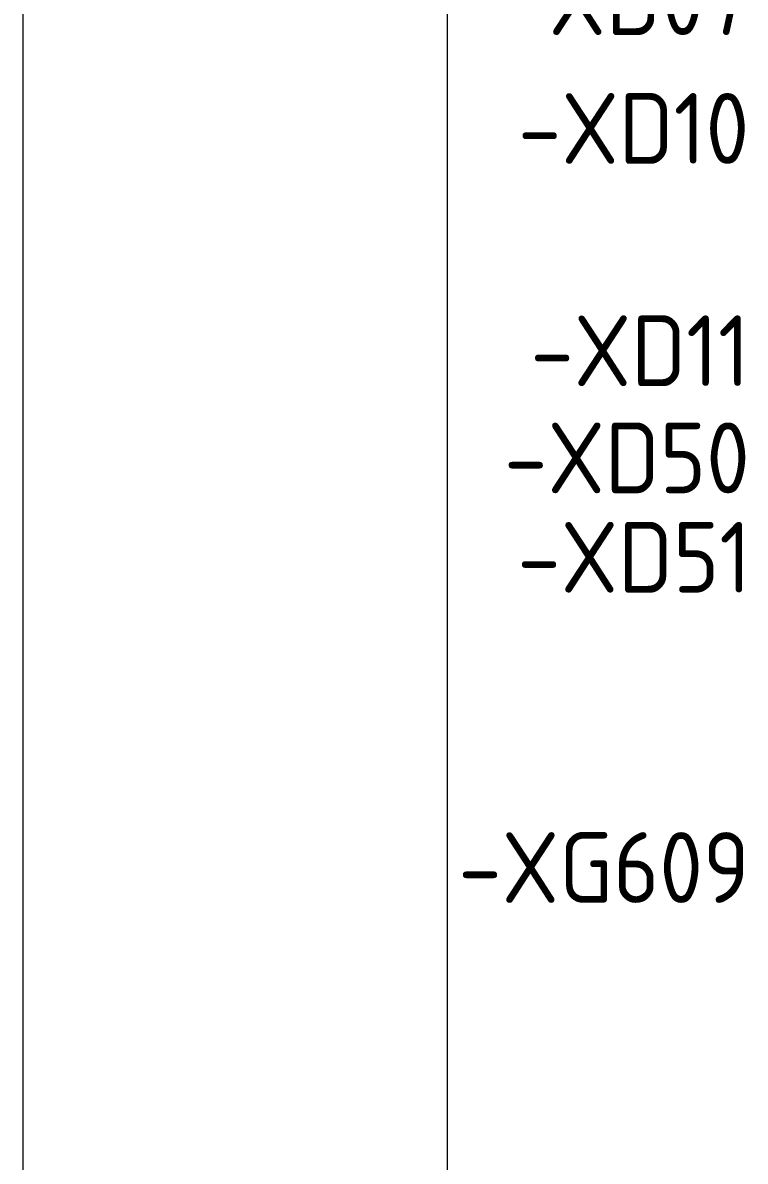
# Model space of a CAD drawing. Header units: millimetres. Extents: x 4962 to 7449, y 754 to 2938.
# Drawn here: x 6936.5 to 7140.7, y 1487.3 to 1809.2 of the extents above; entities that cross this region are included whole.
import ezdxf

# ---------------------------------------------------------------- set-up
doc = ezdxf.new("R2010")
doc.units = ezdxf.units.MM
doc.layers.add('000-PI_TEXT', color=7, linetype='Continuous')
doc.layers.add('002-PI-Kabelska kanalica', color=150, linetype='Continuous')
doc.styles.add('PI0', font='isocpeur.ttf', dxfattribs={"width": 0.9})

msp = doc.modelspace()

# ---------------------------------------------------------------- linework, layer by layer
at = {"layer": '002-PI-Kabelska kanalica', "color": 0, "linetype": 'ByBlock', "lineweight": 0}
for p, q in [((6936.52, 2606.48), (6936.52, 1177.48)), ((7056.52, 2606.48), (7056.52, 1177.48))]:
    msp.add_line(p, q, dxfattribs=at)

# ---------------------------------------------------------------- texts
at = {"layer": '000-PI_TEXT', "color": 0, "linetype": 'ByBlock', "lineweight": 0, "style": 'PI0', "width": 0.9}
for s, p in [('-XD07', (7072.9, 1805.73)), ('-XD10', (7076.51, 1769.32)), ('-XD11', (7080.03, 1706.45)), ('-XD50', (7072.58, 1676.15)), ('-XD51', (7076.32, 1648.05)), ('-XG609', (7059.64, 1560.32))]:
    msp.add_text(s, height=20, dxfattribs=at).set_placement(p)

doc.saveas('drawing.dxf')
